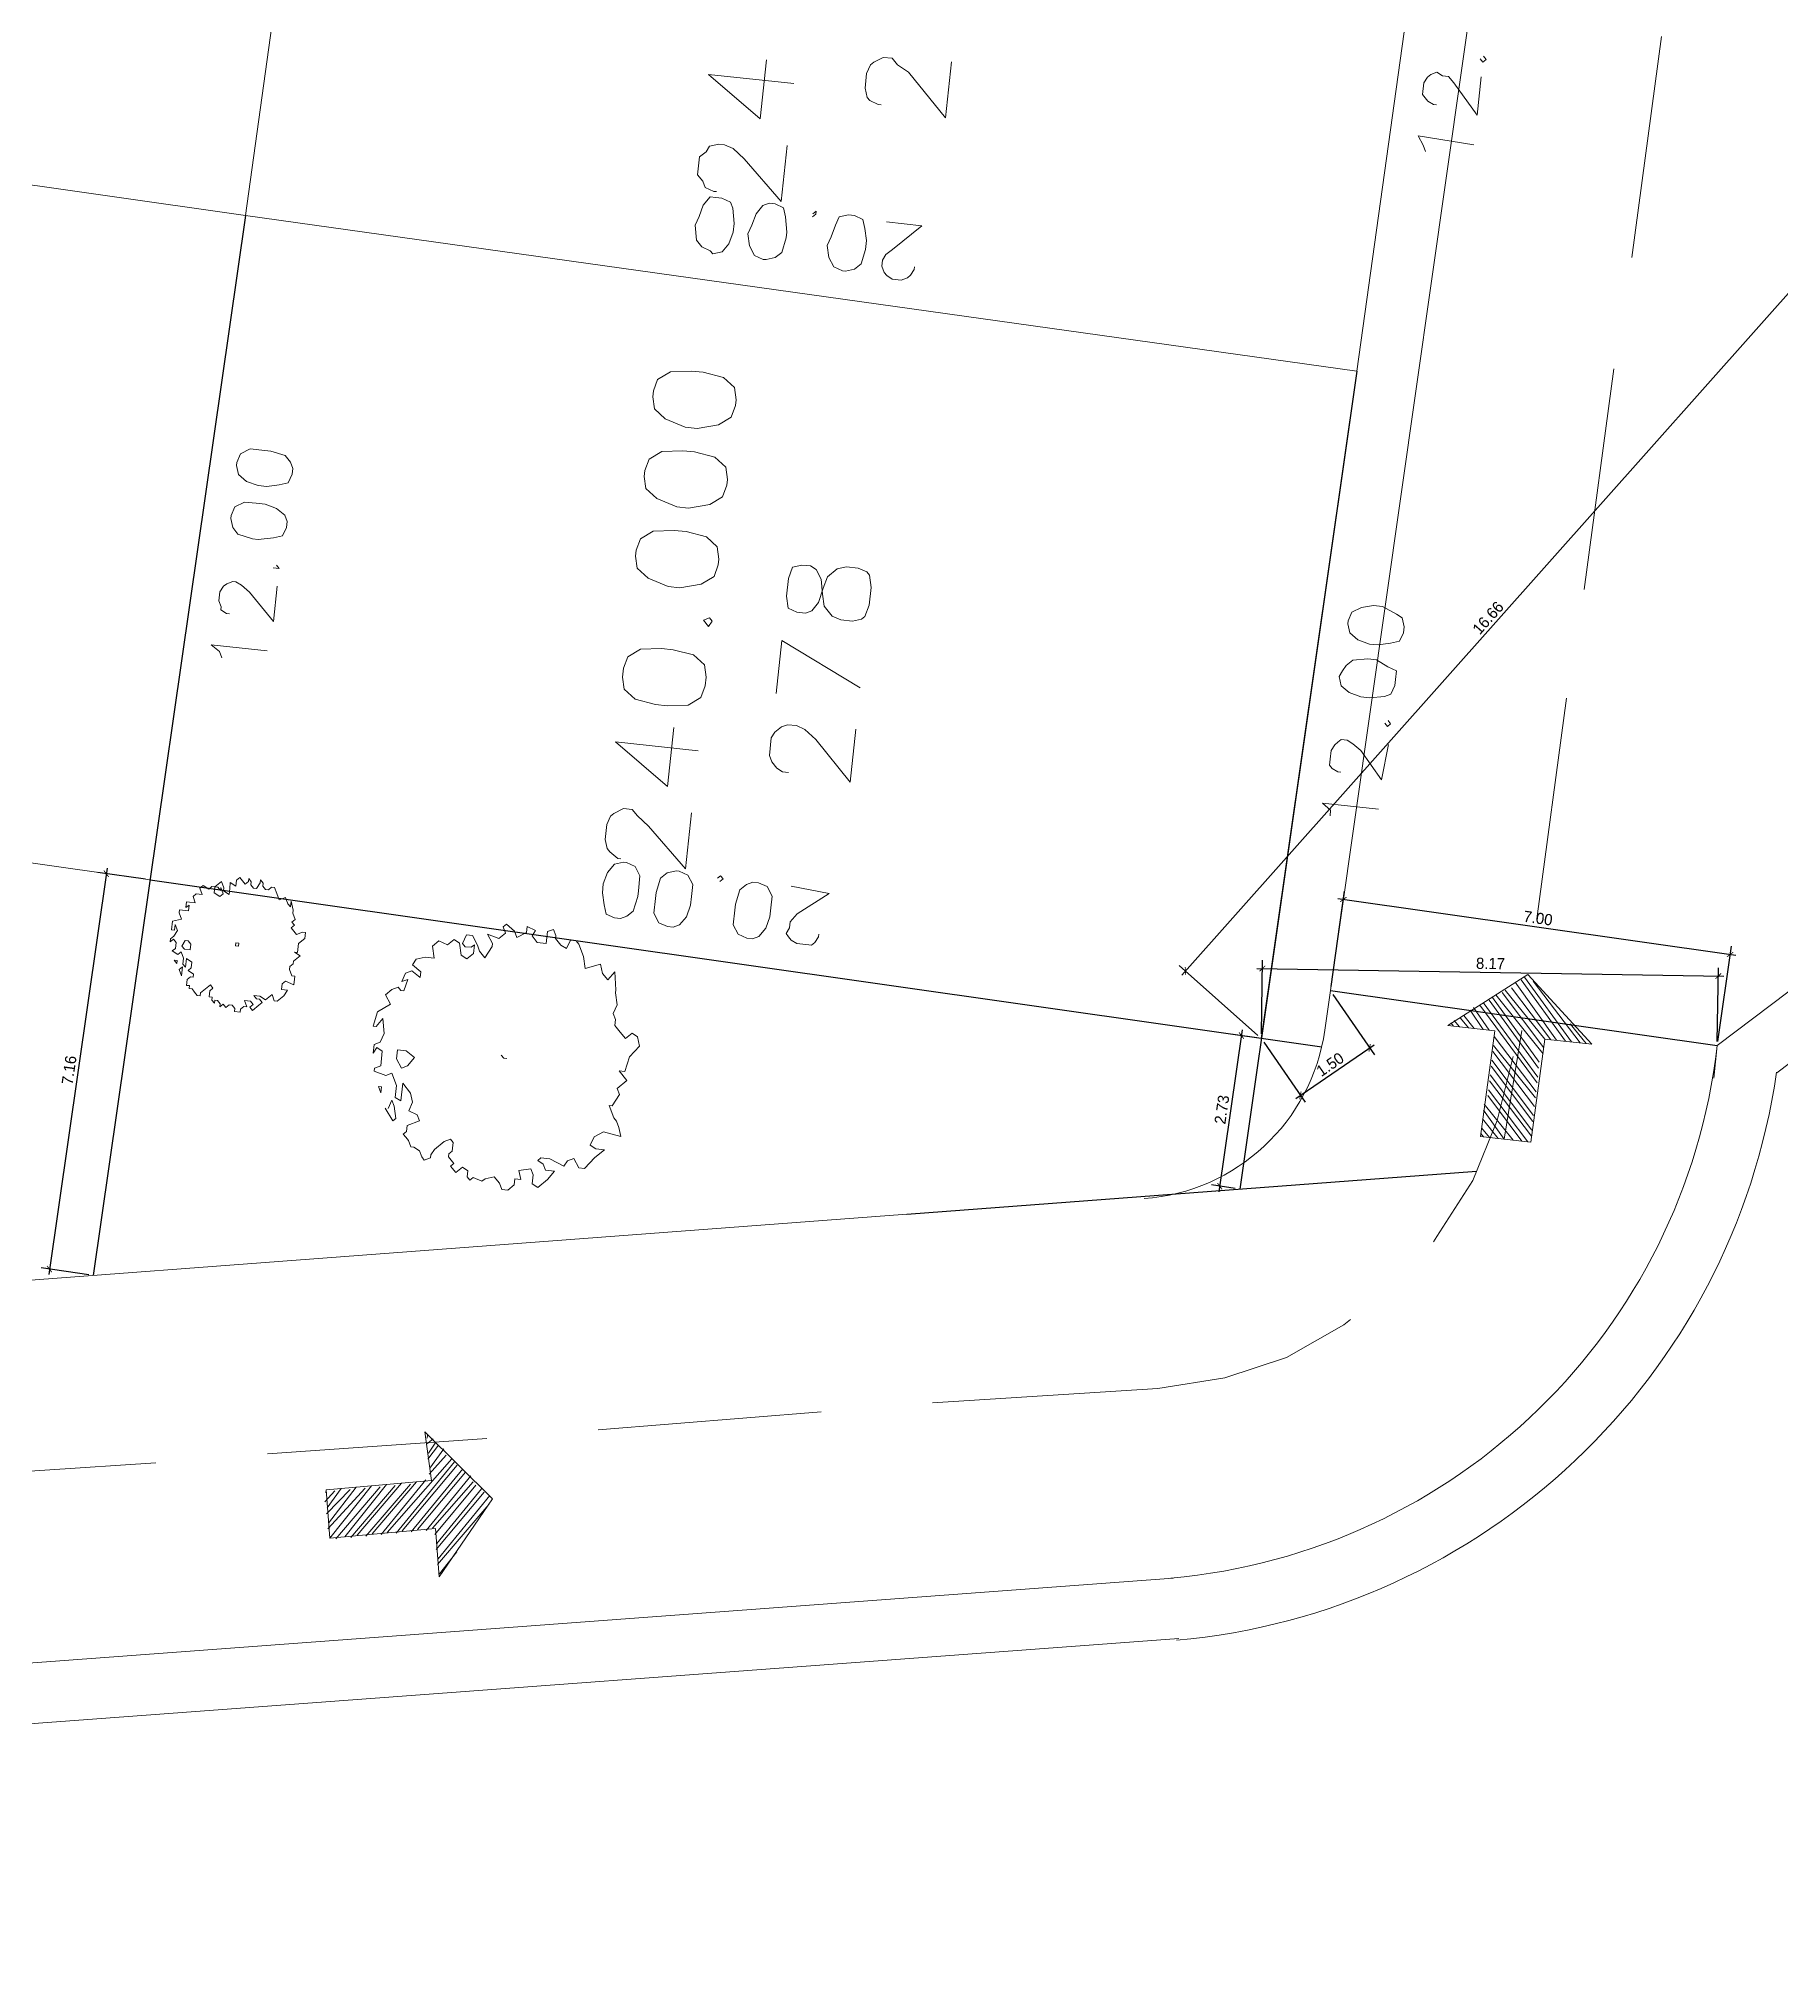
# Model space of a CAD drawing. Header units: metres. Extents: x -977055 to 805873, y -1033982 to 242021.
# Drawn here: x 2636.83 to 2668.04, y 761.8 to 796.53 of the extents above; entities that cross this region are included whole.
import ezdxf

# ---------------------------------------------------------------- set-up
doc = ezdxf.new("R2010")
doc.units = ezdxf.units.M
doc.header["$PDMODE"] = 32
doc.header["$PDSIZE"] = 1.5
for name, color, linetype in [('12-CONDICIONES EXISTENTES', 2, 'Continuous'), ('PDF_acera', 7, 'Continuous'), ('PDF_areas por lote', 7, 'Continuous'), ('PDF_COTAS', 7, 'Continuous'), ('PDF_linea de centro', 7, 'Continuous'), ('PDF_LOTES', 7, 'Continuous'), ('PDF_No. lotes', 7, 'Continuous'), ('PDF_PLANTAS', 7, 'Continuous'), ('PDF_VIAS', 7, 'Continuous')]:
    doc.layers.add(name, color=color, linetype=linetype)
doc.styles.add('CITY2', font='stylu.ttf', dxfattribs={"height": 0.2})
doc.dimstyles.new('COTAS2', dxfattribs={"dimtxt": 0.02, "dimasz": 0.1, "dimexe": 0.15, "dimexo": 0.08, "dimgap": 0.05, "dimtad": 1, "dimzin": 0, "dimdsep": 46, "dimtxsty": 'CITY2', "dimblk": 'ARCHTICK', "dimcen": 1, "dimdle": 0.1, "dimclrd": 1, "dimclre": 1, "dimclrt": 2, "dimadec": 0, "dimazin": 0, "dimtfac": 1, "dimtofl": 0, "dimtmove": 0, "dimatfit": 3, "dimldrblk": 'ARCHTICK', "dimfxl": 0.18, "dimtolj": 1, "dimtzin": 0, "dimarcsym": 0})

# ---------------------------------------------------------------- blocks, each defined once
blk = doc.blocks.new('CALLE')
at = {"layer": 'PDF_acera', "lineweight": 9}
for points in [[(-220.57056, -142.587648), (-208.801152, -206.769024)], [(-207.954432, -206.59968), (-219.72384, -142.418304)], [(-207.700416, -177.853536), (-202.57776, -205.625952)], [(-199.868256, -214.389504), (-199.148544, -215.151552), (-201.561696, -285.471648), (-200.67264, -285.598656), (-198.259488, -214.897536), (-199.571904, -213.500448), (-200.0376, -213.500448)]]:
    blk.add_lwpolyline(points, dxfattribs=at)
blk.add_lwpolyline([(-204.48288, -173.958624), (-141.910272, -176.075424), (-140.640192, -177.472512), (-141.698592, -208.589472), (-143.053344, -209.859552), (-199.952928, -207.912096, -0.35246139), (-202.61629, -205.604375)], format="xyb", dxfattribs=at)
for centre, radius, start, end in [((-199.508399, -204.885072), 9.504432, 191.2500008, 267.9071019), ((-199.5084, -204.885073), 8.615375, 191.249997, 269.5495624)]:
    blk.add_arc(centre, radius, start, end, dxfattribs=at)
at = {"layer": 'PDF_areas por lote', "lineweight": 9}
for points in [[(-198.598176, -197.666784), (-198.598176, -197.624448), (-198.513504, -197.49744), (-198.471168, -197.455104), (-198.34416, -197.412768), (-198.13248, -197.412768), (-198.005472, -197.455104), (-197.963136, -197.49744), (-197.878464, -197.624448), (-197.878464, -197.751456), (-197.963136, -197.836128), (-198.090144, -198.005472), (-198.640512, -198.598176), (-197.836128, -198.598176)], [(-196.947072, -198.598176), (-196.947072, -197.412768), (-197.49744, -198.217152), (-196.65072, -198.217152)], [(-188.987904, -198.005472), (-188.987904, -197.963136), (-188.945568, -197.836128), (-188.860896, -197.793792), (-188.776224, -197.70912), (-188.522208, -197.70912), (-188.437536, -197.793792), (-188.352864, -197.836128), (-188.310528, -197.963136), (-188.310528, -198.047808), (-188.352864, -198.174816), (-188.479872, -198.34416), (-189.03024, -198.936864), (-188.225856, -198.936864)], [(-187.3368, -198.936864), (-187.3368, -197.70912), (-187.887168, -198.513504), (-187.040448, -198.513504)]]:
    blk.add_lwpolyline(points, dxfattribs=at)
for points in [[(-196.01568, -197.412768), (-196.185024, -197.455104), (-196.312032, -197.624448), (-196.354368, -197.9208), (-196.354368, -198.090144), (-196.312032, -198.386496), (-196.185024, -198.55584), (-196.01568, -198.598176), (-195.888672, -198.598176), (-195.719328, -198.55584), (-195.59232, -198.386496), (-195.549984, -198.090144), (-195.549984, -197.9208), (-195.59232, -197.624448), (-195.719328, -197.455104), (-195.888672, -197.412768)], [(-194.279904, -197.412768), (-194.449248, -197.455104), (-194.576256, -197.624448), (-194.660928, -197.9208), (-194.660928, -198.090144), (-194.576256, -198.386496), (-194.449248, -198.55584), (-194.279904, -198.598176), (-194.195232, -198.598176), (-194.025888, -198.55584), (-193.89888, -198.386496), (-193.856544, -198.090144), (-193.856544, -197.9208), (-193.89888, -197.624448), (-194.025888, -197.455104), (-194.195232, -197.412768)], [(-193.136832, -197.412768), (-193.306176, -197.455104), (-193.433184, -197.624448), (-193.517856, -197.9208), (-193.517856, -198.090144), (-193.433184, -198.386496), (-193.306176, -198.55584), (-193.136832, -198.598176), (-193.05216, -198.598176), (-192.882816, -198.55584), (-192.755808, -198.386496), (-192.713472, -198.090144), (-192.713472, -197.9208), (-192.755808, -197.624448), (-192.882816, -197.455104), (-193.05216, -197.412768)], [(-191.99376, -197.412768), (-192.163104, -197.455104), (-192.290112, -197.624448), (-192.374784, -197.9208), (-192.374784, -198.090144), (-192.290112, -198.386496), (-192.163104, -198.55584), (-191.99376, -198.598176), (-191.909088, -198.598176), (-191.739744, -198.55584), (-191.612736, -198.386496), (-191.5704, -198.090144), (-191.5704, -197.9208), (-191.612736, -197.624448), (-191.739744, -197.455104), (-191.909088, -197.412768)], [(-195.084288, -198.471168), (-195.16896, -198.55584), (-195.084288, -198.598176), (-195.041952, -198.55584)]]:
    blk.add_lwpolyline(points, close=True, dxfattribs=at)
at = {"layer": 'PDF_COTAS', "lineweight": 9}
for points in [[(-196.185024, -192.332448), (-196.185024, -191.528064), (-196.269696, -191.655072), (-196.354368, -191.697408), (-196.269696, -191.655072), (-196.185024, -191.528064)], [(-195.253632, -192.374784), (-195.761664, -192.374784), (-195.38064, -191.99376), (-195.295968, -191.866752), (-195.253632, -191.78208), (-195.253632, -191.739744), (-195.295968, -191.655072), (-195.338304, -191.612736), (-195.422976, -191.5704), (-195.549984, -191.5704), (-195.634656, -191.612736), (-195.676992, -191.612736), (-195.719328, -191.697408), (-195.719328, -191.739744), (-195.719328, -191.697408), (-195.676992, -191.612736), (-195.634656, -191.612736), (-195.549984, -191.5704), (-195.422976, -191.5704), (-195.338304, -191.612736), (-195.295968, -191.655072), (-195.253632, -191.739744), (-195.253632, -191.78208), (-195.295968, -191.866752), (-195.38064, -191.99376), (-195.761664, -192.374784)], [(-194.364576, -191.612736), (-194.491584, -191.655072), (-194.576256, -191.739744), (-194.618592, -191.951424), (-194.618592, -192.036096), (-194.576256, -192.247776), (-194.53392, -192.374784), (-194.406912, -192.41712), (-194.32224, -192.41712), (-194.237568, -192.374784), (-194.152896, -192.247776), (-194.11056, -192.078432), (-194.11056, -191.951424), (-194.11056, -191.78208), (-194.195232, -191.655072), (-194.32224, -191.612736)], [(-194.364576, -191.612736), (-194.491584, -191.655072), (-194.576256, -191.739744), (-194.618592, -191.951424), (-194.618592, -192.036096), (-194.576256, -192.247776), (-194.53392, -192.374784), (-194.406912, -192.41712), (-194.32224, -192.41712), (-194.237568, -192.374784), (-194.152896, -192.247776), (-194.11056, -192.078432), (-194.11056, -191.951424), (-194.11056, -191.78208), (-194.195232, -191.655072), (-194.32224, -191.612736)], [(-193.602528, -191.612736), (-193.729536, -191.655072), (-193.814208, -191.78208), (-193.856544, -191.951424), (-193.856544, -192.078432), (-193.814208, -192.247776), (-193.771872, -192.374784), (-193.644864, -192.41712), (-193.560192, -192.41712), (-193.47552, -192.374784), (-193.390848, -192.290112), (-193.348512, -192.078432), (-193.348512, -191.99376), (-193.348512, -191.78208), (-193.433184, -191.655072), (-193.560192, -191.612736)], [(-193.602528, -191.612736), (-193.729536, -191.655072), (-193.814208, -191.78208), (-193.856544, -191.951424), (-193.856544, -192.078432), (-193.814208, -192.247776), (-193.771872, -192.374784), (-193.644864, -192.41712), (-193.560192, -192.41712), (-193.47552, -192.374784), (-193.390848, -192.290112), (-193.348512, -192.078432), (-193.348512, -191.99376), (-193.348512, -191.78208), (-193.433184, -191.655072), (-193.560192, -191.612736)], [(-194.95728, -192.332448), (-194.999616, -192.374784), (-194.999616, -192.332448), (-194.999616, -192.290112), (-194.999616, -192.332448), (-194.999616, -192.374784)], [(-199.444896, -197.751456), (-199.40256, -197.836128), (-199.317888, -197.9208), (-199.106208, -197.963136), (-199.021536, -197.963136), (-198.809856, -197.963136), (-198.682848, -197.878464), (-198.640512, -197.751456), (-198.640512, -197.70912), (-198.682848, -197.582112), (-198.809856, -197.49744), (-198.9792, -197.455104), (-199.106208, -197.455104), (-199.275552, -197.49744), (-199.40256, -197.539776), (-199.444896, -197.666784)], [(-189.87696, -198.047808), (-189.834624, -198.174816), (-189.707616, -198.259488), (-189.538272, -198.301824), (-189.411264, -198.301824), (-189.199584, -198.259488), (-189.114912, -198.217152), (-189.072576, -198.090144), (-189.072576, -198.005472), (-189.072576, -197.9208), (-189.199584, -197.836128), (-189.368928, -197.793792), (-189.495936, -197.751456), (-189.707616, -197.793792), (-189.792288, -197.878464), (-189.834624, -198.005472)], [(-189.87696, -198.047808), (-189.834624, -198.174816), (-189.707616, -198.259488), (-189.538272, -198.301824), (-189.411264, -198.301824), (-189.199584, -198.259488), (-189.114912, -198.217152), (-189.072576, -198.090144), (-189.072576, -198.005472), (-189.072576, -197.9208), (-189.199584, -197.836128), (-189.368928, -197.793792), (-189.495936, -197.751456), (-189.707616, -197.793792), (-189.792288, -197.878464), (-189.834624, -198.005472)], [(-199.487232, -198.513504), (-199.444896, -198.598176), (-199.317888, -198.682848), (-199.148544, -198.725184), (-199.021536, -198.725184), (-198.852192, -198.725184), (-198.725184, -198.640512), (-198.682848, -198.513504), (-198.682848, -198.471168), (-198.725184, -198.34416), (-198.809856, -198.259488), (-199.021536, -198.217152), (-199.106208, -198.217152), (-199.317888, -198.217152), (-199.444896, -198.301824), (-199.487232, -198.428832)], [(-189.87696, -198.809856), (-189.834624, -198.936864), (-189.749952, -199.021536), (-189.538272, -199.063872), (-189.4536, -199.063872), (-189.24192, -199.021536), (-189.114912, -198.9792), (-189.072576, -198.852192), (-189.072576, -198.76752), (-189.114912, -198.682848), (-189.24192, -198.598176), (-189.411264, -198.55584), (-189.538272, -198.513504), (-189.707616, -198.55584), (-189.834624, -198.640512), (-189.87696, -198.76752)], [(-189.87696, -198.809856), (-189.834624, -198.936864), (-189.749952, -199.021536), (-189.538272, -199.063872), (-189.4536, -199.063872), (-189.24192, -199.021536), (-189.114912, -198.9792), (-189.072576, -198.852192), (-189.072576, -198.76752), (-189.114912, -198.682848), (-189.24192, -198.598176), (-189.411264, -198.55584), (-189.538272, -198.513504), (-189.707616, -198.55584), (-189.834624, -198.640512), (-189.87696, -198.76752)], [(-199.529568, -199.656576), (-199.487232, -199.741248), (-199.360224, -199.82592), (-199.19088, -199.868256), (-199.063872, -199.868256), (-198.894528, -199.868256), (-198.76752, -199.783584), (-198.725184, -199.656576), (-198.725184, -199.571904), (-198.76752, -199.487232), (-198.852192, -199.40256), (-199.063872, -199.360224), (-199.148544, -199.360224), (-199.360224, -199.360224), (-199.487232, -199.444896), (-199.529568, -199.571904)], [(-189.157248, -199.40256), (-189.114912, -199.444896), (-189.157248, -199.444896), (-189.199584, -199.40256), (-189.157248, -199.444896), (-189.114912, -199.444896)], [(-189.919296, -199.952928), (-189.87696, -200.079936), (-189.792288, -200.164608), (-189.580608, -200.206944), (-189.4536, -200.206944), (-189.284256, -200.164608), (-189.157248, -200.122272), (-189.114912, -199.995264), (-189.114912, -199.910592), (-189.157248, -199.783584), (-189.284256, -199.741248), (-189.4536, -199.698912), (-189.580608, -199.656576), (-189.749952, -199.698912), (-189.87696, -199.783584), (-189.919296, -199.910592)], [(-189.919296, -199.952928), (-189.87696, -200.079936), (-189.792288, -200.164608), (-189.580608, -200.206944), (-189.4536, -200.206944), (-189.284256, -200.164608), (-189.157248, -200.122272), (-189.114912, -199.995264), (-189.114912, -199.910592), (-189.157248, -199.783584), (-189.284256, -199.741248), (-189.4536, -199.698912), (-189.580608, -199.656576), (-189.749952, -199.698912), (-189.87696, -199.783584), (-189.919296, -199.910592)], [(-189.157248, -200.46096), (-189.157248, -200.968992), (-189.538272, -200.587968), (-189.622944, -200.503296), (-189.707616, -200.46096), (-189.792288, -200.46096), (-189.87696, -200.503296), (-189.919296, -200.545632), (-189.961632, -200.630304), (-189.961632, -200.757312), (-189.919296, -200.841984), (-189.87696, -200.88432), (-189.792288, -200.926656), (-189.749952, -200.926656), (-189.792288, -200.926656), (-189.87696, -200.88432), (-189.919296, -200.841984), (-189.961632, -200.757312), (-189.961632, -200.630304), (-189.919296, -200.545632), (-189.87696, -200.503296), (-189.792288, -200.46096), (-189.707616, -200.46096), (-189.622944, -200.503296), (-189.538272, -200.587968), (-189.157248, -200.968992)], [(-194.914944, -207.573408), (-195.041952, -207.615744), (-195.126624, -207.742752), (-195.16896, -207.912096), (-195.16896, -208.039104), (-195.126624, -208.250784), (-195.084288, -208.335456), (-194.95728, -208.377792), (-194.872608, -208.377792), (-194.7456, -208.377792), (-194.703264, -208.250784), (-194.618592, -208.08144), (-194.618592, -207.954432), (-194.660928, -207.742752), (-194.7456, -207.65808), (-194.830272, -207.615744)], [(-194.152896, -207.615744), (-194.279904, -207.65808), (-194.364576, -207.785088), (-194.406912, -207.954432), (-194.406912, -208.08144), (-194.364576, -208.250784), (-194.32224, -208.377792), (-194.195232, -208.420128), (-194.11056, -208.420128), (-193.983552, -208.377792), (-193.941216, -208.29312), (-193.856544, -208.08144), (-193.856544, -207.954432), (-193.89888, -207.785088), (-193.983552, -207.65808), (-194.11056, -207.615744)]]:
    blk.add_lwpolyline(points, close=True, dxfattribs=at)
for points in [[(-198.76752, -199.106208), (-198.725184, -199.148544), (-198.682848, -199.106208), (-198.725184, -199.063872)], [(-199.360224, -200.587968), (-199.40256, -200.587968), (-199.487232, -200.545632), (-199.529568, -200.503296), (-199.529568, -200.46096), (-199.529568, -200.291616), (-199.487232, -200.206944), (-199.444896, -200.164608), (-199.40256, -200.122272), (-199.317888, -200.164608), (-199.233216, -200.164608), (-199.106208, -200.24928), (-198.76752, -200.67264), (-198.725184, -200.122272)], [(-196.904736, -207.65808), (-196.820064, -207.65808), (-196.735392, -207.531072), (-196.735392, -208.335456)], [(-196.269696, -207.742752), (-196.269696, -207.700416), (-196.22736, -207.615744), (-196.185024, -207.573408), (-196.100352, -207.573408), (-195.973344, -207.573408), (-195.888672, -207.615744), (-195.846336, -207.65808), (-195.804, -207.700416), (-195.804, -207.785088), (-195.846336, -207.86976), (-195.931008, -207.996768), (-196.312032, -208.335456), (-195.804, -208.377792)], [(-187.3368, -207.996768), (-187.252128, -207.954432), (-187.12512, -207.86976), (-187.167456, -208.674144)], [(-186.659424, -208.08144), (-186.659424, -208.039104), (-186.617088, -207.954432), (-186.574752, -207.912096), (-186.532416, -207.86976), (-186.363072, -207.86976), (-186.2784, -207.912096), (-186.236064, -207.954432), (-186.193728, -208.039104), (-186.236064, -208.123776), (-186.236064, -208.208448), (-186.320736, -208.29312), (-186.744096, -208.674144), (-186.193728, -208.674144)], [(-195.507648, -208.29312), (-195.549984, -208.335456), (-195.507648, -208.377792), (-195.465312, -208.335456)], [(-185.939712, -208.631808), (-185.982048, -208.674144), (-185.939712, -208.71648), (-185.897376, -208.674144)]]:
    blk.add_lwpolyline(points, dxfattribs=at)
at = {"layer": 'PDF_linea de centro', "lineweight": 9}
for points in [[(-207.86976, -191.99376), (-208.420128, -188.860896)], [(-207.02304, -196.65072), (-207.573408, -193.560192)], [(-206.133984, -201.350016), (-206.726688, -198.217152)], [(-204.017184, -208.71648), (-204.101856, -208.631808), (-204.652224, -207.86976), (-205.033248, -207.02304), (-205.287264, -206.091648), (-205.837632, -202.916448)], [(-202.78944, -209.77488), (-202.704768, -209.817216), (-201.858048, -210.240576), (-200.968992, -210.494592), (-200.0376, -210.6216)], [(-201.223008, -210.6216), (-199.656576, -210.706272)], [(-198.047808, -210.748608), (-194.872608, -210.83328)], [(-193.306176, -210.917952), (-190.130976, -211.002624)], [(-188.522208, -211.087296), (-185.347008, -211.171968)]]:
    blk.add_lwpolyline(points, dxfattribs=at)
at = {"layer": 'PDF_LOTES', "lineweight": 20}
for points in [[(-199.61424, -191.020032), (-190.046304, -191.35872), (-189.495936, -175.355712), (-199.063872, -175.017024)], [(-190.046304, -191.35872), (-180.436032, -191.655072), (-179.885664, -175.6944), (-189.495936, -175.355712)], [(-200.164608, -207.02304), (-190.554336, -207.361728), (-190.046304, -191.35872), (-199.61424, -191.020032)], [(-190.554336, -207.361728), (-180.9864, -207.65808), (-180.436032, -191.655072), (-190.046304, -191.35872)]]:
    blk.add_lwpolyline(points, close=True, dxfattribs=at)
at = {"layer": 'PDF_No. lotes', "lineweight": 20}
for points in [[(-197.116416, -199.910592), (-197.116416, -199.82592), (-197.07408, -199.741248), (-196.989408, -199.656576), (-196.904736, -199.61424), (-196.65072, -199.61424), (-196.566048, -199.656576), (-196.481376, -199.741248), (-196.43904, -199.82592), (-196.43904, -199.952928), (-196.481376, -200.079936), (-196.608384, -200.24928), (-197.158752, -200.799648), (-196.396704, -200.799648)], [(-195.804, -200.799648), (-195.253632, -199.61424), (-196.01568, -199.61424)], [(-187.506144, -200.206944), (-187.506144, -200.164608), (-187.463808, -200.0376), (-187.421472, -199.995264), (-187.294464, -199.952928), (-187.082784, -199.952928), (-186.955776, -199.995264), (-186.91344, -200.0376), (-186.828768, -200.164608), (-186.828768, -200.291616), (-186.91344, -200.376288), (-186.998112, -200.545632), (-187.590816, -201.138336), (-186.786432, -201.138336)]]:
    blk.add_lwpolyline(points, dxfattribs=at)
blk.add_lwpolyline([(-194.618592, -199.61424), (-194.787936, -199.656576), (-194.830272, -199.783584), (-194.830272, -199.910592), (-194.787936, -199.995264), (-194.660928, -200.079936), (-194.449248, -200.122272), (-194.279904, -200.164608), (-194.152896, -200.291616), (-194.11056, -200.418624), (-194.11056, -200.587968), (-194.152896, -200.714976), (-194.195232, -200.757312), (-194.364576, -200.799648), (-194.618592, -200.799648), (-194.787936, -200.757312), (-194.830272, -200.714976), (-194.872608, -200.587968), (-194.872608, -200.418624), (-194.830272, -200.291616), (-194.703264, -200.164608), (-194.53392, -200.122272), (-194.32224, -200.079936), (-194.195232, -199.995264), (-194.152896, -199.910592), (-194.152896, -199.783584), (-194.195232, -199.656576), (-194.364576, -199.61424)], close=True, dxfattribs=at)
at = {"layer": 'PDF_PLANTAS', "lineweight": 9}
for points in [[(-199.487232, -192.6288), (-199.444896, -192.586464), (-199.487232, -192.586464), (-199.571904, -192.544128), (-199.571904, -192.501792), (-199.529568, -192.459456), (-199.487232, -192.459456), (-199.444896, -192.41712), (-199.487232, -192.41712), (-199.529568, -192.374784), (-199.487232, -192.332448), (-199.444896, -192.290112), (-199.487232, -192.247776), (-199.529568, -192.247776), (-199.571904, -192.247776), (-199.529568, -192.163104), (-199.61424, -192.163104), (-199.698912, -192.163104), (-199.656576, -192.078432), (-199.61424, -192.078432), (-199.529568, -192.036096), (-199.571904, -191.99376), (-199.61424, -191.951424), (-199.61424, -191.99376), (-199.656576, -192.036096), (-199.61424, -192.036096), (-199.698912, -192.078432), (-199.741248, -192.036096), (-199.698912, -191.951424), (-199.61424, -191.951424), (-199.61424, -191.909088), (-199.656576, -191.866752), (-199.61424, -191.78208), (-199.656576, -191.739744), (-199.741248, -191.78208), (-199.741248, -191.697408), (-199.783584, -191.655072), (-199.868256, -191.697408), (-199.868256, -191.612736), (-199.868256, -191.5704), (-199.952928, -191.5704), (-199.910592, -191.612736), (-199.995264, -191.612736), (-199.995264, -191.5704), (-199.995264, -191.528064), (-199.995264, -191.485728), (-200.0376, -191.485728), (-200.122272, -191.528064), (-200.164608, -191.401056), (-200.291616, -191.401056), (-200.291616, -191.443392), (-200.206944, -191.443392), (-200.291616, -191.485728), (-200.376288, -191.443392), (-200.418624, -191.401056), (-200.46096, -191.401056), (-200.418624, -191.443392), (-200.46096, -191.485728), (-200.545632, -191.485728), (-200.587968, -191.443392), (-200.630304, -191.528064), (-200.587968, -191.5704), (-200.67264, -191.612736), (-200.757312, -191.612736), (-200.799648, -191.655072), (-200.67264, -191.655072), (-200.714976, -191.739744), (-200.799648, -191.739744), (-200.841984, -191.697408), (-200.88432, -191.78208), (-200.926656, -191.78208), (-200.926656, -191.739744), (-200.968992, -191.697408), (-201.011328, -191.697408), (-201.053664, -191.697408), (-201.053664, -191.739744), (-201.096, -191.739744), (-201.096, -191.78208), (-201.138336, -191.824416), (-201.180672, -191.866752), (-201.180672, -191.909088), (-201.138336, -191.909088), (-201.096, -191.951424), (-201.053664, -191.99376), (-201.011328, -192.036096), (-201.053664, -192.078432), (-201.096, -192.036096), (-201.138336, -192.036096), (-201.180672, -192.036096), (-201.180672, -192.078432), (-201.223008, -192.078432), (-201.265344, -192.120768), (-201.223008, -192.120768), (-201.223008, -192.163104), (-201.265344, -192.20544), (-201.30768, -192.20544), (-201.265344, -192.247776), (-201.30768, -192.290112), (-201.265344, -192.332448), (-201.265344, -192.374784), (-201.30768, -192.41712), (-201.350016, -192.41712), (-201.350016, -192.501792), (-201.30768, -192.501792), (-201.265344, -192.544128), (-201.265344, -192.586464), (-201.180672, -192.544128), (-201.180672, -192.6288), (-201.223008, -192.671136), (-201.265344, -192.6288), (-201.30768, -192.671136), (-201.223008, -192.755808), (-201.180672, -192.798144), (-201.138336, -192.755808), (-201.138336, -192.713472), (-201.096, -192.671136), (-201.096, -192.755808), (-201.138336, -192.84048), (-201.096, -192.882816), (-201.053664, -192.925152), (-201.138336, -192.967488), (-201.138336, -193.009824), (-201.053664, -193.094496), (-200.968992, -193.136832), (-200.968992, -193.05216), (-200.88432, -193.05216), (-200.841984, -193.094496), (-200.88432, -193.221504), (-200.799648, -193.221504), (-200.757312, -193.221504), (-200.757312, -193.179168), (-200.67264, -193.136832), (-200.630304, -193.136832), (-200.587968, -193.179168), (-200.545632, -193.179168), (-200.46096, -193.26384), (-200.418624, -193.179168), (-200.418624, -193.221504), (-200.291616, -193.221504), (-200.206944, -193.306176), (-200.122272, -193.306176), (-200.122272, -193.26384), (-200.164608, -193.179168), (-200.122272, -193.136832), (-200.079936, -193.094496), (-200.0376, -193.136832), (-199.995264, -193.094496), (-199.952928, -193.136832), (-199.868256, -193.094496), (-199.82592, -193.094496), (-199.698912, -193.05216), (-199.783584, -193.05216), (-199.741248, -193.009824), (-199.656576, -192.967488), (-199.698912, -192.882816), (-199.61424, -192.84048), (-199.529568, -192.798144), (-199.529568, -192.755808), (-199.571904, -192.713472), (-199.571904, -192.671136), (-199.529568, -192.6288)], [(-200.841984, -191.5704), (-200.926656, -191.612736), (-200.88432, -191.612736), (-200.841984, -191.612736), (-200.799648, -191.612736)], [(-200.714976, -191.485728), (-200.757312, -191.528064), (-200.714976, -191.528064)], [(-200.418624, -191.612736), (-200.503296, -191.5704), (-200.545632, -191.612736), (-200.545632, -191.697408), (-200.46096, -191.697408), (-200.418624, -191.655072)], [(-200.376288, -192.332448), (-200.418624, -192.332448), (-200.418624, -192.374784), (-200.376288, -192.374784)], [(-199.783584, -196.8624), (-199.698912, -196.820064), (-199.741248, -196.735392), (-199.910592, -196.735392), (-199.910592, -196.608384), (-199.82592, -196.523712), (-199.741248, -196.566048), (-199.698912, -196.43904), (-199.783584, -196.43904), (-199.868256, -196.312032), (-199.783584, -196.269696), (-199.698912, -196.142688), (-199.741248, -196.100352), (-199.82592, -196.142688), (-199.910592, -196.058016), (-199.868256, -195.888672), (-199.995264, -195.973344), (-200.0376, -195.973344), (-200.206944, -195.888672), (-200.122272, -195.804), (-200.0376, -195.761664), (-199.910592, -195.676992), (-199.910592, -195.59232), (-200.0376, -195.549984), (-200.079936, -195.59232), (-200.079936, -195.676992), (-200.0376, -195.719328), (-200.164608, -195.719328), (-200.24928, -195.634656), (-200.206944, -195.549984), (-200.0376, -195.507648), (-199.995264, -195.422976), (-200.079936, -195.338304), (-200.0376, -195.211296), (-200.122272, -195.126624), (-200.291616, -195.16896), (-200.291616, -195.041952), (-200.333952, -194.914944), (-200.418624, -194.872608), (-200.503296, -194.999616), (-200.587968, -194.999616), (-200.503296, -194.872608), (-200.545632, -194.787936), (-200.67264, -194.7456), (-200.630304, -194.830272), (-200.799648, -194.787936), (-200.799648, -194.7456), (-200.757312, -194.703264), (-200.799648, -194.618592), (-200.88432, -194.53392), (-201.011328, -194.618592), (-201.138336, -194.449248), (-201.350016, -194.406912), (-201.350016, -194.449248), (-201.223008, -194.53392), (-201.434688, -194.576256), (-201.561696, -194.53392), (-201.604032, -194.449248), (-201.73104, -194.449248), (-201.646368, -194.491584), (-201.688704, -194.576256), (-201.900384, -194.576256), (-201.94272, -194.491584), (-201.985056, -194.491584), (-202.027392, -194.660928), (-201.985056, -194.7456), (-202.1544, -194.830272), (-202.323744, -194.830272), (-202.36608, -194.914944), (-202.112064, -194.914944), (-202.239072, -195.041952), (-202.36608, -195.084288), (-202.493088, -195.041952), (-202.535424, -195.16896), (-202.620096, -195.211296), (-202.704768, -195.041952), (-202.78944, -195.041952), (-202.831776, -194.999616), (-202.874112, -195.041952), (-202.916448, -195.084288), (-203.00112, -195.126624), (-203.00112, -195.16896), (-203.043456, -195.253632), (-203.128128, -195.295968), (-203.170464, -195.338304), (-203.128128, -195.422976), (-203.085792, -195.422976), (-203.00112, -195.465312), (-202.874112, -195.59232), (-202.831776, -195.676992), (-202.874112, -195.719328), (-202.958784, -195.719328), (-203.00112, -195.719328), (-203.043456, -195.676992), (-203.085792, -195.676992), (-203.128128, -195.719328), (-203.170464, -195.761664), (-203.2128, -195.719328), (-203.297472, -195.804), (-203.2128, -195.888672), (-203.255136, -195.973344), (-203.339808, -195.973344), (-203.382144, -196.01568), (-203.339808, -196.058016), (-203.382144, -196.185024), (-203.339808, -196.22736), (-203.297472, -196.354368), (-203.382144, -196.43904), (-203.466816, -196.481376), (-203.466816, -196.566048), (-203.382144, -196.65072), (-203.297472, -196.65072), (-203.297472, -196.735392), (-203.170464, -196.693056), (-203.128128, -196.8624), (-203.2128, -196.904736), (-203.339808, -196.904736), (-203.382144, -196.989408), (-203.255136, -197.116416), (-203.128128, -197.201088), (-203.128128, -197.07408), (-203.043456, -197.031744), (-203.00112, -196.947072), (-202.958784, -196.989408), (-202.958784, -197.116416), (-203.043456, -197.328096), (-202.958784, -197.370432), (-202.916448, -197.455104), (-203.043456, -197.539776), (-203.043456, -197.624448), (-202.874112, -197.751456), (-202.747104, -197.878464), (-202.747104, -197.751456), (-202.704768, -197.666784), (-202.57776, -197.70912), (-202.493088, -197.836128), (-202.535424, -198.090144), (-202.408416, -198.047808), (-202.323744, -198.005472), (-202.281408, -197.963136), (-202.112064, -197.878464), (-202.112064, -197.9208), (-201.94272, -198.005472), (-201.858048, -197.963136), (-201.73104, -198.090144), (-201.604032, -197.963136), (-201.604032, -198.047808), (-201.392352, -198.090144), (-201.223008, -198.217152), (-201.096, -198.174816), (-201.053664, -198.090144), (-201.138336, -198.005472), (-201.053664, -197.9208), (-200.968992, -197.836128), (-200.88432, -197.836128), (-200.799648, -197.793792), (-200.67264, -197.836128), (-200.503296, -197.793792), (-200.46096, -197.793792), (-200.206944, -197.751456), (-200.333952, -197.666784), (-200.24928, -197.582112), (-200.122272, -197.539776), (-200.206944, -197.328096), (-200.0376, -197.28576), (-199.868256, -197.201088), (-199.82592, -197.158752), (-199.82592, -197.07408), (-199.952928, -197.031744), (-199.910592, -196.947072), (-199.82592, -196.8624)], [(-202.196736, -194.576256), (-202.281408, -194.618592), (-202.196736, -194.618592)], [(-201.646368, -194.787936), (-201.773376, -194.787936), (-201.900384, -194.872608), (-201.858048, -194.95728), (-201.73104, -195.041952), (-201.646368, -194.914944)], [(-201.561696, -196.269696), (-201.604032, -196.312032), (-201.604032, -196.354368), (-201.604032, -196.312032)]]:
    blk.add_lwpolyline(points, close=True, dxfattribs=at)
blk.add_lwpolyline([(-202.493088, -194.703264), (-202.662432, -194.830272), (-202.620096, -194.872608), (-202.450752, -194.830272), (-202.36608, -194.787936), (-202.493088, -194.7456)], dxfattribs=at)
at = {"layer": 'PDF_VIAS', "lineweight": 20}
for points in [[(-207.02304, -195.761664), (-207.700416, -195.931008), (-207.996768, -194.449248), (-208.674144, -194.576256), (-208.377792, -196.058016), (-209.055168, -196.185024), (-207.86976, -196.820064)], [(-199.698912, -209.647872), (-199.698912, -210.325248), (-201.223008, -210.282912), (-201.223008, -211.002624), (-199.741248, -211.04496), (-199.741248, -211.722336), (-198.852192, -210.706272)]]:
    blk.add_lwpolyline(points, close=True, dxfattribs=at)
at = {"layer": 'PDF_VIAS', "lineweight": 9}
for points in [[(-208.674144, -194.576256), (-207.86976, -195.084288)], [(-208.547136, -194.53392), (-207.912096, -194.999616)], [(-208.462464, -194.53392), (-207.912096, -194.872608)], [(-208.335456, -194.491584), (-207.954432, -194.787936)], [(-208.250784, -194.491584), (-207.954432, -194.660928)], [(-208.166112, -194.449248), (-207.996768, -194.576256)], [(-208.039104, -194.449248), (-207.996768, -194.449248)], [(-208.674144, -194.660928), (-207.86976, -195.211296)], [(-208.631808, -194.787936), (-207.827424, -195.295968)], [(-208.631808, -194.872608), (-207.827424, -195.422976)], [(-208.589472, -194.95728), (-207.785088, -195.507648)], [(-208.589472, -195.084288), (-207.785088, -195.634656)], [(-208.547136, -195.16896), (-207.742752, -195.719328)], [(-208.547136, -195.295968), (-207.700416, -195.846336)], [(-208.5048, -195.38064), (-207.361728, -196.185024)], [(-208.5048, -195.507648), (-207.404064, -196.22736)], [(-208.462464, -195.59232), (-207.4464, -196.269696)], [(-208.462464, -195.719328), (-207.488736, -196.354368)], [(-208.420128, -195.804), (-207.531072, -196.396704)], [(-208.420128, -195.931008), (-207.573408, -196.481376)], [(-208.377792, -196.01568), (-207.65808, -196.523712)], [(-207.615744, -195.888672), (-207.319392, -196.100352)], [(-207.531072, -195.888672), (-207.23472, -196.058016)], [(-207.404064, -195.846336), (-207.192384, -195.973344)], [(-207.319392, -195.846336), (-207.150048, -195.931008)], [(-207.192384, -195.804), (-207.107712, -195.888672)], [(-207.107712, -195.804), (-207.065376, -195.804)], [(-209.012832, -196.185024), (-208.674144, -196.396704)], [(-208.885824, -196.142688), (-207.954432, -196.777728)], [(-208.801152, -196.142688), (-207.827424, -196.777728)], [(-208.674144, -196.100352), (-207.785088, -196.693056)], [(-208.589472, -196.100352), (-207.742752, -196.65072)], [(-208.462464, -196.058016), (-207.700416, -196.566048)], [(-199.698912, -209.732544), (-199.656576, -209.690208)], [(-199.698912, -209.817216), (-199.61424, -209.732544)], [(-199.698912, -209.944224), (-199.571904, -209.817216)], [(-199.698912, -210.028896), (-199.529568, -209.859552)], [(-200.376288, -211.002624), (-199.360224, -210.071232)], [(-200.291616, -211.002624), (-199.317888, -210.113568)], [(-199.698912, -210.155904), (-199.444896, -209.944224)], [(-199.698912, -210.240576), (-199.40256, -209.98656)], [(-201.223008, -210.325248), (-201.180672, -210.282912)], [(-201.223008, -210.40992), (-201.096, -210.282912)], [(-201.223008, -210.536928), (-200.968992, -210.282912)], [(-201.223008, -210.6216), (-200.841984, -210.282912)], [(-201.223008, -210.748608), (-200.757312, -210.282912)], [(-201.223008, -210.875616), (-200.630304, -210.325248)], [(-201.223008, -210.960288), (-200.545632, -210.325248)], [(-201.138336, -211.002624), (-200.418624, -210.325248)], [(-201.053664, -211.002624), (-200.333952, -210.325248)], [(-200.926656, -211.002624), (-200.206944, -210.325248)], [(-200.841984, -211.002624), (-200.122272, -210.325248)], [(-200.714976, -211.002624), (-199.995264, -210.325248)], [(-200.587968, -211.002624), (-199.910592, -210.325248)], [(-200.503296, -211.002624), (-199.783584, -210.325248)], [(-200.164608, -211.002624), (-199.275552, -210.19824)], [(-200.079936, -211.002624), (-199.233216, -210.240576)], [(-199.952928, -211.04496), (-199.19088, -210.282912)], [(-199.868256, -211.04496), (-199.148544, -210.367584)], [(-199.741248, -211.04496), (-199.106208, -210.40992)], [(-199.741248, -211.129632), (-199.063872, -210.494592)], [(-199.741248, -211.214304), (-198.9792, -210.536928)], [(-199.741248, -211.341312), (-198.936864, -210.6216)], [(-199.741248, -211.425984), (-198.894528, -210.663936)], [(-199.741248, -211.552992), (-198.936864, -210.790944)], [(-199.741248, -211.637664), (-199.487232, -211.383648)]]:
    blk.add_lwpolyline(points, dxfattribs=at)
blk = doc.blocks.new('_ArchTick')
at = {"color": 0, "linetype": 'ByBlock', "const_width": 0.15}
blk.add_lwpolyline([(-0.5, -0.5), (0.5, 0.5)], dxfattribs=at)
blk = doc.blocks.new('*D3877')
at = {"layer": '12-CONDICIONES EXISTENTES', "color": 1, "lineweight": -2, "transparency": 16777216}
blk.add_line((2638.051, 781.67), (2637.005, 774.388), dxfattribs=at)
at = {"layer": '12-CONDICIONES EXISTENTES', "color": 1, "linetype": 'Continuous', "lineweight": -2, "transparency": 16777216}
for p, q in [((2638.742, 781.469), (2637.888, 781.592)), ((2637.724, 774.386), (2636.871, 774.509))]:
    blk.add_line(p, q, dxfattribs=at)
at = {"layer": 'Defpoints', "color": 0, "transparency": 16777216}
for p in [(2638.821, 781.458, 1015.371), (2637.019, 774.487), (2637.804, 774.375, 1015.371)]:
    blk.add_point(p, dxfattribs=at)
at = {"layer": '12-CONDICIONES EXISTENTES', "color": 1, "lineweight": -2, "transparency": 16777216, "xscale": 0.1, "yscale": 0.1, "zscale": 0.1}
for p, rotation in [((2638.036, 781.571), 81.82841378810149), ((2637.019, 774.487), 261.8284137881015)]:
    blk.add_blockref('_ArchTick', p, dxfattribs=dict(at, rotation=rotation))
at = {"layer": '12-CONDICIONES EXISTENTES', "color": 2, "transparency": 16777216, "insert": (2637.372, 778.051), "char_height": 0.2, "attachment_point": 5, "rotation": 81.8284, "style": 'CITY2'}
blk.add_mtext('\\A1;7.16', dxfattribs=at)
blk = doc.blocks.new('*D3879')
at = {"layer": '12-CONDICIONES EXISTENTES', "color": 1, "lineweight": -2, "transparency": 16777216}
blk.add_line((2668.507, 792.346), (2657.303, 779.753), dxfattribs=at)
at = {"layer": '12-CONDICIONES EXISTENTES', "color": 1, "linetype": 'Continuous', "lineweight": -2, "transparency": 16777216}
for p, q in [((2669.739, 791.116), (2668.329, 792.371)), ((2658.668, 778.673), (2657.257, 779.928))]:
    blk.add_line(p, q, dxfattribs=at)
at = {"layer": 'Defpoints', "color": 0, "transparency": 16777216}
for p in [(2669.799, 791.063, 1015.371), (2657.369, 779.828), (2658.727, 778.62, 1015.371)]:
    blk.add_point(p, dxfattribs=at)
at = {"layer": '12-CONDICIONES EXISTENTES', "color": 1, "lineweight": -2, "transparency": 16777216, "xscale": 0.1, "yscale": 0.1, "zscale": 0.1}
for p, rotation in [((2668.441, 792.271), 48.33931872515736), ((2657.369, 779.828), 228.3393187251574)]:
    blk.add_blockref('_ArchTick', p, dxfattribs=dict(at, rotation=rotation))
at = {"layer": '12-CONDICIONES EXISTENTES', "color": 2, "transparency": 16777216, "insert": (2662.79, 786.152), "char_height": 0.2, "attachment_point": 5, "rotation": 48.3393, "style": 'CITY2'}
blk.add_mtext('\\A1;16.66', dxfattribs=at)
blk = doc.blocks.new('*D3880')
at = {"layer": '12-CONDICIONES EXISTENTES', "color": 1, "lineweight": -2, "transparency": 16777216}
blk.add_line((2658.385, 778.77), (2657.969, 775.873), dxfattribs=at)
at = {"layer": '12-CONDICIONES EXISTENTES', "color": 1, "linetype": 'Continuous', "lineweight": -2, "transparency": 16777216}
for p, q in [((2658.648, 778.631), (2658.222, 778.692)), ((2658.261, 775.933), (2657.835, 775.994))]:
    blk.add_line(p, q, dxfattribs=at)
at = {"layer": 'Defpoints', "color": 0, "transparency": 16777216}
for p in [(2658.727, 778.62, 1015.371), (2657.984, 775.972), (2658.34, 775.921, 1015.371)]:
    blk.add_point(p, dxfattribs=at)
at = {"layer": '12-CONDICIONES EXISTENTES', "color": 1, "lineweight": -2, "transparency": 16777216, "xscale": 0.1, "yscale": 0.1, "zscale": 0.1}
for p, rotation in [((2658.371, 778.671), 81.83733732180521), ((2657.984, 775.972), 261.8373373218052)]:
    blk.add_blockref('_ArchTick', p, dxfattribs=dict(at, rotation=rotation))
at = {"layer": '12-CONDICIONES EXISTENTES', "color": 2, "transparency": 16777216, "insert": (2658.022, 777.344), "char_height": 0.2, "attachment_point": 5, "rotation": 81.8373, "style": 'CITY2'}
blk.add_mtext('\\A1;2.73', dxfattribs=at)
blk = doc.blocks.new('*D3881')
at = {"layer": '12-CONDICIONES EXISTENTES', "color": 1, "lineweight": -2, "transparency": 16777216}
blk.add_line((2658.648, 779.873), (2667.014, 779.733), dxfattribs=at)
at = {"layer": '12-CONDICIONES EXISTENTES', "color": 1, "linetype": 'Continuous', "lineweight": -2, "transparency": 16777216}
for p, q in [((2658.729, 778.7), (2658.751, 780.021)), ((2666.895, 778.564), (2666.917, 779.885))]:
    blk.add_line(p, q, dxfattribs=at)
at = {"layer": 'Defpoints', "color": 0, "transparency": 16777216}
for p in [(2666.914, 779.735), (2658.727, 778.62, 1015.371), (2666.894, 778.484, 1015.371)]:
    blk.add_point(p, dxfattribs=at)
at = {"layer": '12-CONDICIONES EXISTENTES', "color": 1, "lineweight": -2, "transparency": 16777216, "xscale": 0.1, "yscale": 0.1, "zscale": 0.1}
for p, rotation in [((2658.748, 779.871), 179.0470642952613), ((2666.914, 779.735), 359.0470642952612)]:
    blk.add_blockref('_ArchTick', p, dxfattribs=dict(at, rotation=rotation))
at = {"layer": '12-CONDICIONES EXISTENTES', "color": 2, "transparency": 16777216, "insert": (2662.834, 779.96), "char_height": 0.2, "attachment_point": 5, "rotation": 359.0471, "style": 'CITY2'}
blk.add_mtext('\\A1;8.17', dxfattribs=at)
blk = doc.blocks.new('*D3882')
at = {"layer": '12-CONDICIONES EXISTENTES', "color": 1, "linetype": 'Continuous', "lineweight": -2, "transparency": 16777216}
for p, q in [((2659.978, 779.55), (2660.221, 781.258)), ((2666.905, 778.563), (2667.148, 780.271))]:
    blk.add_line(p, q, dxfattribs=at)
at = {"layer": '12-CONDICIONES EXISTENTES', "color": 1, "lineweight": -2, "transparency": 16777216}
blk.add_line((2660.101, 781.123), (2667.226, 780.108), dxfattribs=at)
at = {"layer": 'Defpoints', "color": 0, "transparency": 16777216}
for p in [(2667.127, 780.123), (2659.966, 779.47, 1015.371), (2666.894, 778.484, 1015.371)]:
    blk.add_point(p, dxfattribs=at)
at = {"layer": '12-CONDICIONES EXISTENTES', "color": 1, "lineweight": -2, "transparency": 16777216, "xscale": 0.1, "yscale": 0.1, "zscale": 0.1}
for p, rotation in [((2660.2, 781.109), 171.895485420231), ((2667.127, 780.123), 351.8954854202309)]:
    blk.add_blockref('_ArchTick', p, dxfattribs=dict(at, rotation=rotation))
at = {"layer": '12-CONDICIONES EXISTENTES', "color": 2, "transparency": 16777216, "insert": (2663.686, 780.772), "char_height": 0.2, "attachment_point": 5, "rotation": 351.8955, "style": 'CITY2'}
blk.add_mtext('\\A1;7.00', dxfattribs=at)
blk = doc.blocks.new('*D3884')
at = {"layer": '12-CONDICIONES EXISTENTES', "color": 1, "linetype": 'Continuous', "lineweight": -2, "transparency": 16777216}
for p, q in [((2660.012, 779.404), (2660.753, 778.325)), ((2658.773, 778.554), (2659.514, 777.475))]:
    blk.add_line(p, q, dxfattribs=at)
at = {"layer": '12-CONDICIONES EXISTENTES', "color": 1, "lineweight": -2, "transparency": 16777216}
blk.add_line((2659.346, 777.542), (2660.75, 778.506), dxfattribs=at)
at = {"layer": 'Defpoints', "color": 0, "transparency": 16777216}
for p in [(2659.966, 779.47, 1015.371), (2658.727, 778.62, 1015.371), (2660.668, 778.449)]:
    blk.add_point(p, dxfattribs=at)
at = {"layer": '12-CONDICIONES EXISTENTES', "color": 1, "lineweight": -2, "transparency": 16777216, "xscale": 0.1, "yscale": 0.1, "zscale": 0.1}
for p, rotation in [((2660.668, 778.449), 34.47078568993252), ((2659.429, 777.598), 214.4707856899325)]:
    blk.add_blockref('_ArchTick', p, dxfattribs=dict(at, rotation=rotation))
at = {"layer": '12-CONDICIONES EXISTENTES', "color": 2, "transparency": 16777216, "insert": (2659.96, 778.152), "char_height": 0.2, "attachment_point": 5, "rotation": 34.4708, "style": 'CITY2'}
blk.add_mtext('\\A1;1.50', dxfattribs=at)

msp = doc.modelspace()

# ---------------------------------------------------------------- linework, layer by layer
at = {"layer": '12-CONDICIONES EXISTENTES', "color": 1}
msp.add_line((2640.52958, 793.35851, 1015.371), (2637.80358, 774.37471, 1015.371), dxfattribs=at)
at = {"layer": '12-CONDICIONES EXISTENTES', "color": 1, "elevation": 1015.371}
for points in [[(2660.442, 790.57326), (2658.34036, 775.92124)], [(2638.8207, 781.45789), (2659.80945, 778.46552)], [(2666.89362, 778.48396), (2659.96643, 779.4704)], [(2652.37815, 775.47225), (2662.58526, 776.2409)]]:
    msp.add_lwpolyline(points, dxfattribs=at)

# ---------------------------------------------------------------- block references
at = {"xscale": 1.255773352820658, "yscale": 1.255773352820658, "zscale": 1.255773352820658, "rotation": 83.85573648860341}
msp.add_blockref('CALLE', (2427.15058, 1056.36283, 1015.371), dxfattribs=at)

# ---------------------------------------------------------------- dimensions: what is measured, and where the dimension line sits
at = {"layer": '12-CONDICIONES EXISTENTES', "color": 1}
for p1, p2, distance, picture, middle in [((2669.7988, 791.0632, 1015.371), (2658.72743, 778.61979, 1015.371), -1.81764, '*D3879', (2662.79032, 786.1519)), ((2638.8207, 781.45789, 1015.371), (2637.80358, 774.37471, 1015.371), -0.79243, '*D3877', (2637.37217, 778.05128)), ((2659.96643, 779.4704, 1015.371), (2666.89362, 778.48396, 1015.371), 1.65515, '*D3882', (2663.68563, 780.77212)), ((2658.72743, 778.61979, 1015.371), (2666.89362, 778.48396, 1015.371), 1.25137, '*D3881', (2662.83395, 779.96022)), ((2658.72743, 778.61979, 1015.371), (2659.96643, 779.4704, 1015.371), -1.23886, '*D3884', (2659.96035, 778.15158)), ((2658.72743, 778.61979, 1015.371), (2658.34036, 775.92124, 1015.371), -0.36041, '*D3880', (2658.02155, 777.344))]:
    dim = msp.add_aligned_dim(p1=p1, p2=p2, distance=distance, dimstyle='COTAS2', dxfattribs=at)
    dim.commit()
    dim.dimension.update_dxf_attribs({"geometry": picture, "text_midpoint": middle})

doc.saveas('drawing.dxf')
